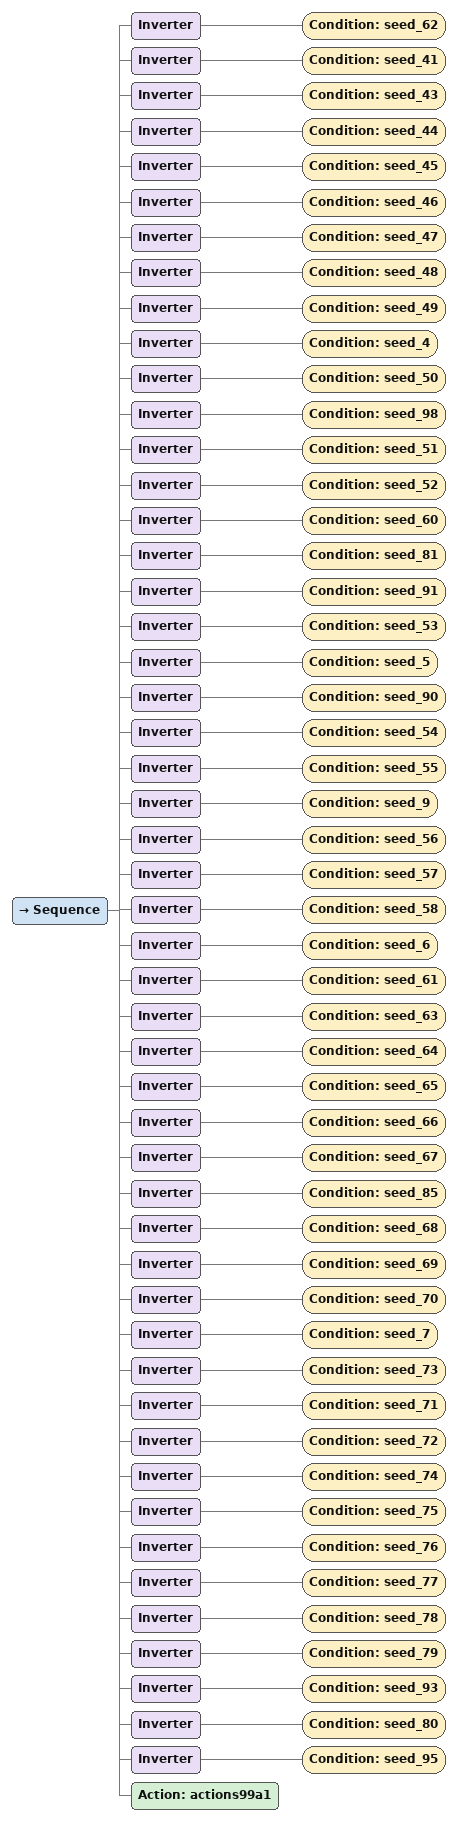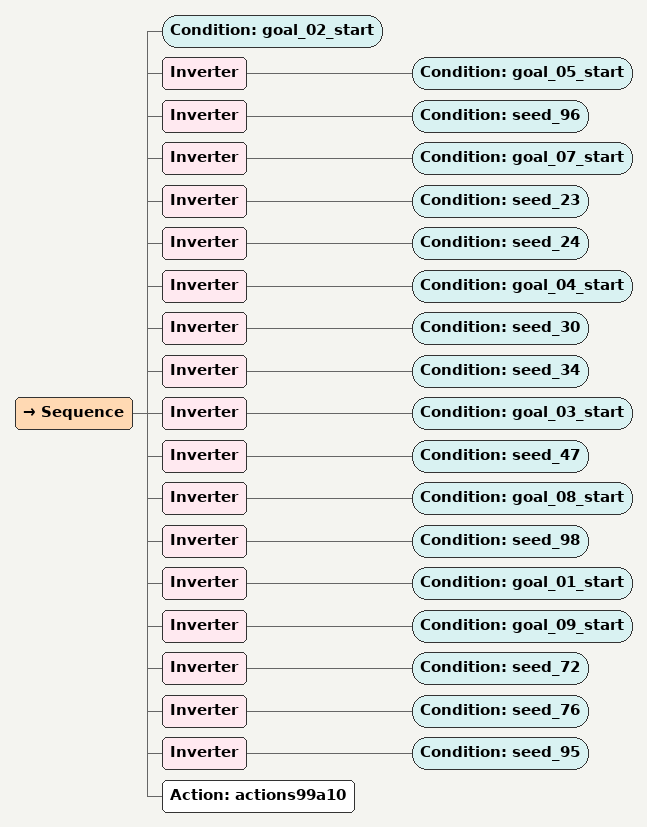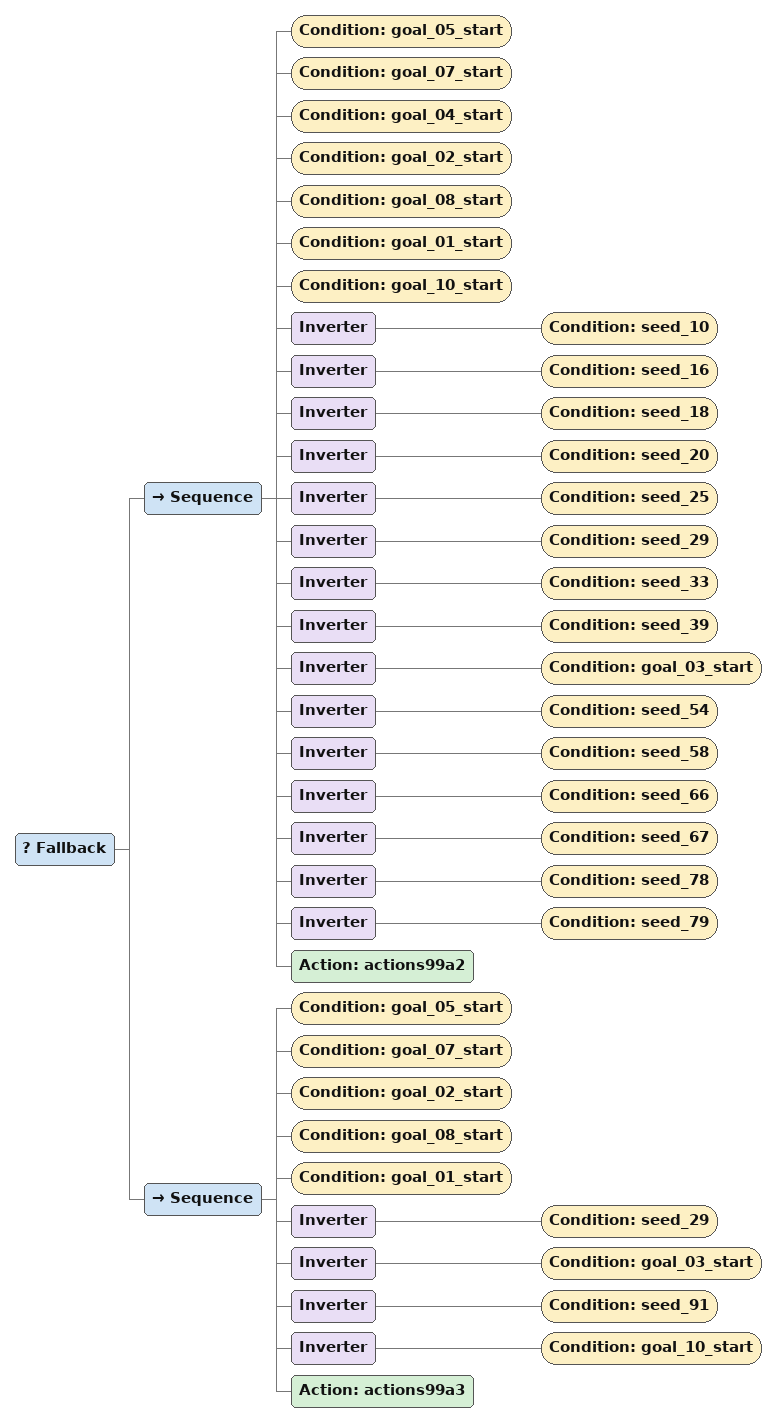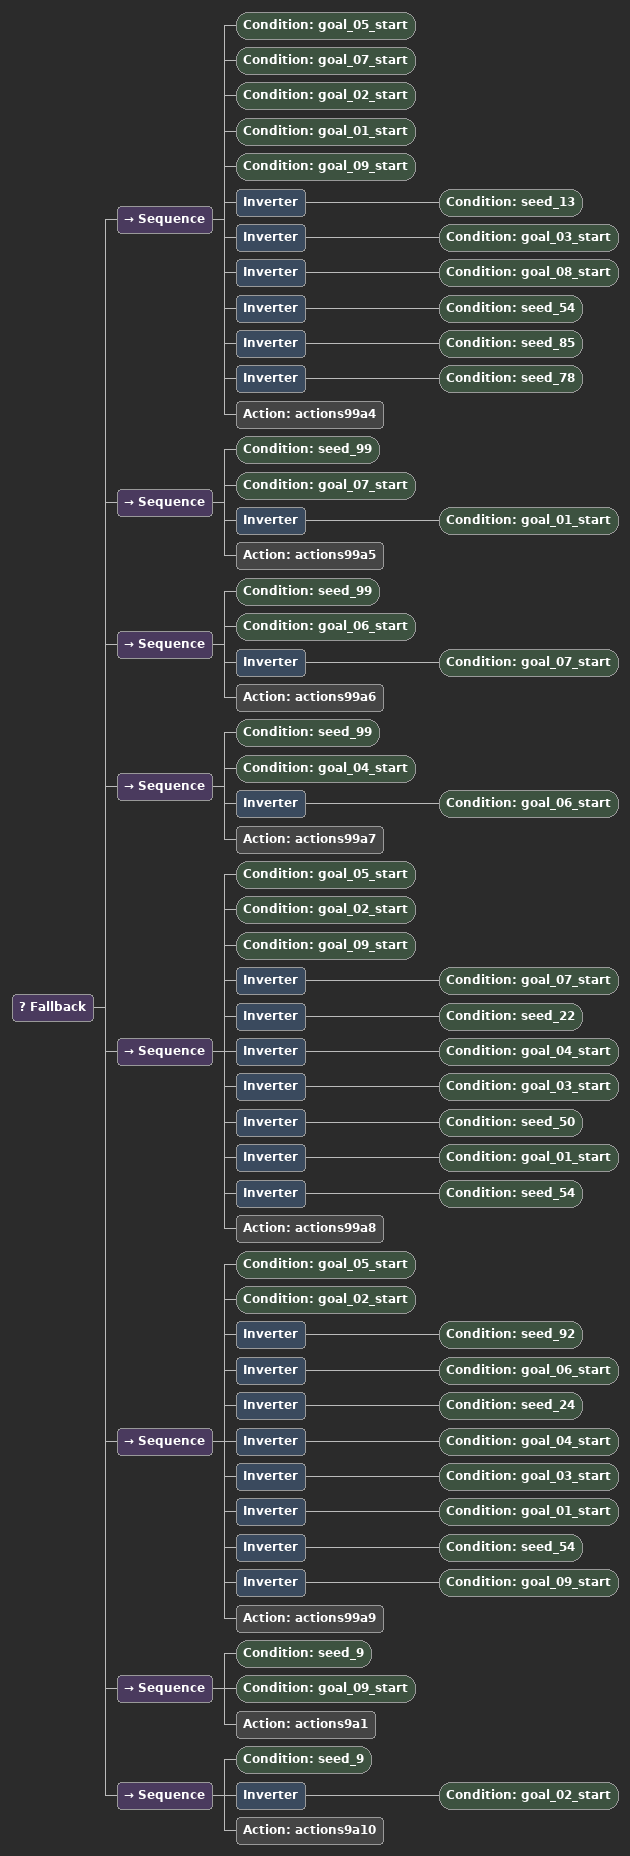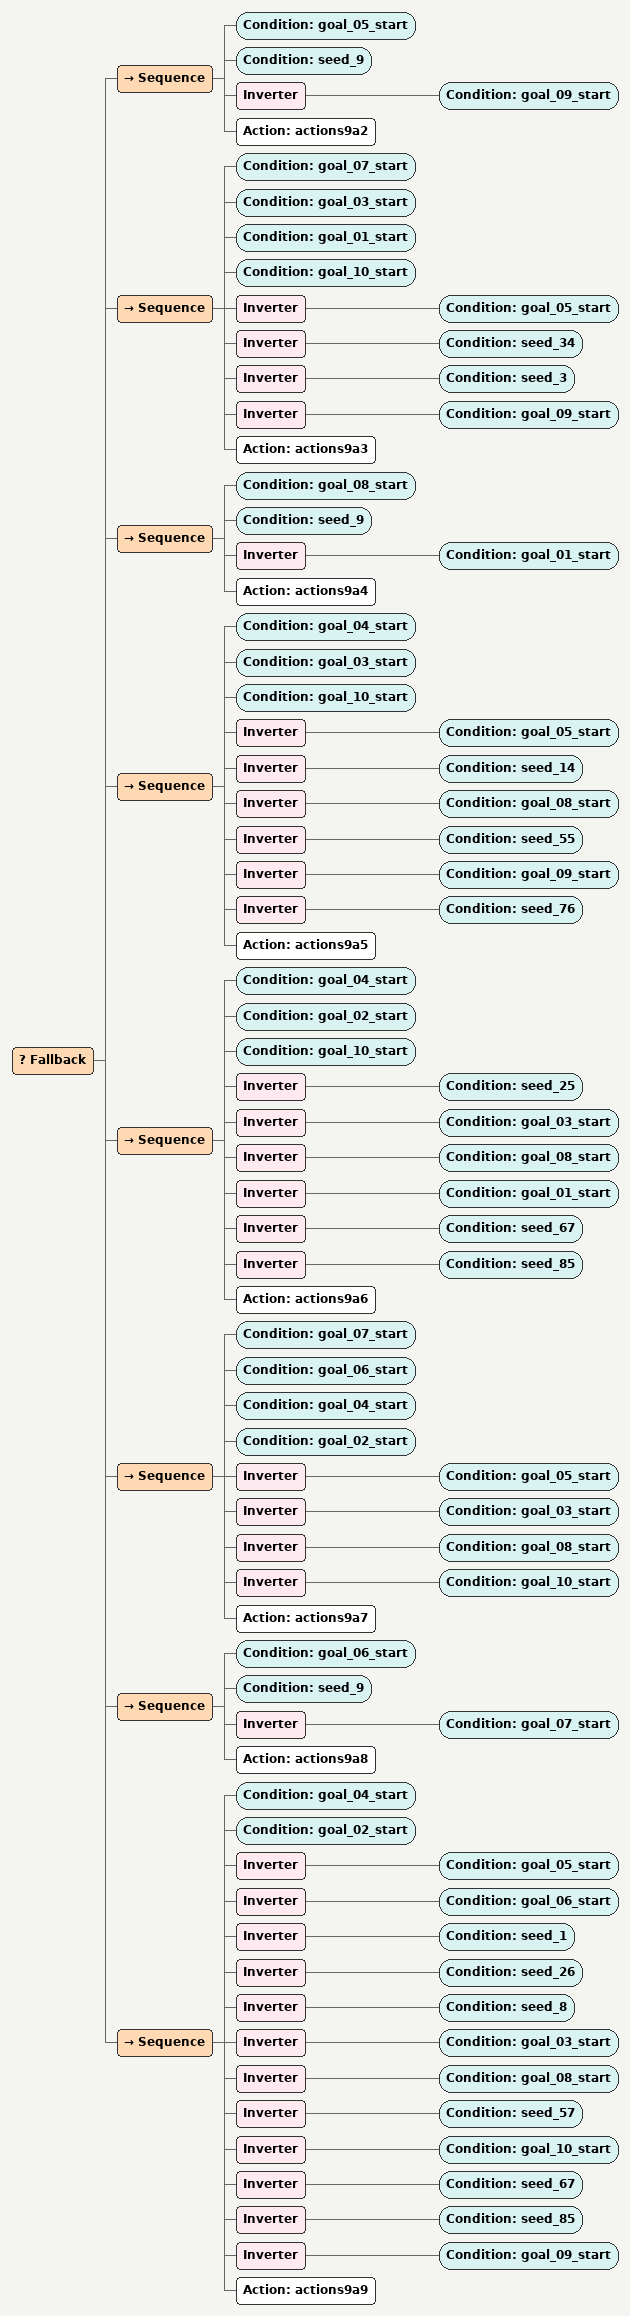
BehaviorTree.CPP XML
<Sequence>
  <Inverter>
    <Condition ID="seed_62"/>
  </Inverter>
  <Inverter>
    <Condition ID="seed_41"/>
  </Inverter>
  <Inverter>
    <Condition ID="seed_43"/>
  </Inverter>
  <Inverter>
    <Condition ID="seed_44"/>
  </Inverter>
  <Inverter>
    <Condition ID="seed_45"/>
  </Inverter>
  <Inverter>
    <Condition ID="seed_46"/>
  </Inverter>
  <Inverter>
    <Condition ID="seed_47"/>
  </Inverter>
  <Inverter>
    <Condition ID="seed_48"/>
  </Inverter>
  <Inverter>
    <Condition ID="seed_49"/>
  </Inverter>
  <Inverter>
    <Condition ID="seed_4"/>
  </Inverter>
  <Inverter>
    <Condition ID="seed_50"/>
  </Inverter>
  <Inverter>
    <Condition ID="seed_98"/>
  </Inverter>
  <Inverter>
    <Condition ID="seed_51"/>
  </Inverter>
  <Inverter>
    <Condition ID="seed_52"/>
  </Inverter>
  <Inverter>
    <Condition ID="seed_60"/>
  </Inverter>
  <Inverter>
    <Condition ID="seed_81"/>
  </Inverter>
  <Inverter>
    <Condition ID="seed_91"/>
  </Inverter>
  <Inverter>
    <Condition ID="seed_53"/>
  </Inverter>
  <Inverter>
    <Condition ID="seed_5"/>
  </Inverter>
  <Inverter>
    <Condition ID="seed_90"/>
  </Inverter>
  <Inverter>
    <Condition ID="seed_54"/>
  </Inverter>
  <Inverter>
    <Condition ID="seed_55"/>
  </Inverter>
  <Inverter>
    <Condition ID="seed_9"/>
  </Inverter>
  <Inverter>
    <Condition ID="seed_56"/>
  </Inverter>
  <Inverter>
    <Condition ID="seed_57"/>
  </Inverter>
  <Inverter>
    <Condition ID="seed_58"/>
  </Inverter>
  <Inverter>
    <Condition ID="seed_6"/>
  </Inverter>
  <Inverter>
    <Condition ID="seed_61"/>
  </Inverter>
  <Inverter>
    <Condition ID="seed_63"/>
  </Inverter>
  <Inverter>
    <Condition ID="seed_64"/>
  </Inverter>
  <Inverter>
    <Condition ID="seed_65"/>
  </Inverter>
  <Inverter>
    <Condition ID="seed_66"/>
  </Inverter>
  <Inverter>
    <Condition ID="seed_67"/>
  </Inverter>
  <Inverter>
    <Condition ID="seed_85"/>
  </Inverter>
  <Inverter>
    <Condition ID="seed_68"/>
  </Inverter>
  <Inverter>
    <Condition ID="seed_69"/>
  </Inverter>
  <Inverter>
    <Condition ID="seed_70"/>
  </Inverter>
  <Inverter>
    <Condition ID="seed_7"/>
  </Inverter>
  <Inverter>
    <Condition ID="seed_73"/>
  </Inverter>
  <Inverter>
    <Condition ID="seed_71"/>
  </Inverter>
  <Inverter>
    <Condition ID="seed_72"/>
  </Inverter>
  <Inverter>
    <Condition ID="seed_74"/>
  </Inverter>
  <Inverter>
    <Condition ID="seed_75"/>
  </Inverter>
  <Inverter>
    <Condition ID="seed_76"/>
  </Inverter>
  <Inverter>
    <Condition ID="seed_77"/>
  </Inverter>
  <Inverter>
    <Condition ID="seed_78"/>
  </Inverter>
  <Inverter>
    <Condition ID="seed_79"/>
  </Inverter>
  <Inverter>
    <Condition ID="seed_93"/>
  </Inverter>
  <Inverter>
    <Condition ID="seed_80"/>
  </Inverter>
  <Inverter>
    <Condition ID="seed_95"/>
  </Inverter>
  <Action ID="actions99a1"/>
</Sequence>

<Sequence>
  <Condition ID="goal_02_start"/>
  <Inverter>
    <Condition ID="goal_05_start"/>
  </Inverter>
  <Inverter>
    <Condition ID="seed_96"/>
  </Inverter>
  <Inverter>
    <Condition ID="goal_07_start"/>
  </Inverter>
  <Inverter>
    <Condition ID="seed_23"/>
  </Inverter>
  <Inverter>
    <Condition ID="seed_24"/>
  </Inverter>
  <Inverter>
    <Condition ID="goal_04_start"/>
  </Inverter>
  <Inverter>
    <Condition ID="seed_30"/>
  </Inverter>
  <Inverter>
    <Condition ID="seed_34"/>
  </Inverter>
  <Inverter>
    <Condition ID="goal_03_start"/>
  </Inverter>
  <Inverter>
    <Condition ID="seed_47"/>
  </Inverter>
  <Inverter>
    <Condition ID="goal_08_start"/>
  </Inverter>
  <Inverter>
    <Condition ID="seed_98"/>
  </Inverter>
  <Inverter>
    <Condition ID="goal_01_start"/>
  </Inverter>
  <Inverter>
    <Condition ID="goal_09_start"/>
  </Inverter>
  <Inverter>
    <Condition ID="seed_72"/>
  </Inverter>
  <Inverter>
    <Condition ID="seed_76"/>
  </Inverter>
  <Inverter>
    <Condition ID="seed_95"/>
  </Inverter>
  <Action ID="actions99a10"/>
</Sequence>

<Fallback>
      <Sequence>
        <Condition ID="goal_05_start"/>
        <Condition ID="goal_07_start"/>
        <Condition ID="goal_04_start"/>
        <Condition ID="goal_02_start"/>
        <Condition ID="goal_08_start"/>
        <Condition ID="goal_01_start"/>
        <Condition ID="goal_10_start"/>
        <Inverter>
          <Condition ID="seed_10"/>
        </Inverter>
        <Inverter>
          <Condition ID="seed_16"/>
        </Inverter>
        <Inverter>
          <Condition ID="seed_18"/>
        </Inverter>
        <Inverter>
          <Condition ID="seed_20"/>
        </Inverter>
        <Inverter>
          <Condition ID="seed_25"/>
        </Inverter>
        <Inverter>
          <Condition ID="seed_29"/>
        </Inverter>
        <Inverter>
          <Condition ID="seed_33"/>
        </Inverter>
        <Inverter>
          <Condition ID="seed_39"/>
        </Inverter>
        <Inverter>
          <Condition ID="goal_03_start"/>
        </Inverter>
        <Inverter>
          <Condition ID="seed_54"/>
        </Inverter>
        <Inverter>
          <Condition ID="seed_58"/>
        </Inverter>
        <Inverter>
          <Condition ID="seed_66"/>
        </Inverter>
        <Inverter>
          <Condition ID="seed_67"/>
        </Inverter>
        <Inverter>
          <Condition ID="seed_78"/>
        </Inverter>
        <Inverter>
          <Condition ID="seed_79"/>
        </Inverter>
        <Action ID="actions99a2"/>
      </Sequence>
      <Sequence>
        <Condition ID="goal_05_start"/>
        <Condition ID="goal_07_start"/>
        <Condition ID="goal_02_start"/>
        <Condition ID="goal_08_start"/>
        <Condition ID="goal_01_start"/>
        <Inverter>
          <Condition ID="seed_29"/>
        </Inverter>
        <Inverter>
          <Condition ID="goal_03_start"/>
        </Inverter>
        <Inverter>
          <Condition ID="seed_91"/>
        </Inverter>
        <Inverter>
          <Condition ID="goal_10_start"/>
        </Inverter>
        <Action ID="actions99a3"/>
      </Sequence>
</Fallback>

<Fallback>
      <Sequence>
        <Condition ID="goal_05_start"/>
        <Condition ID="goal_07_start"/>
        <Condition ID="goal_02_start"/>
        <Condition ID="goal_01_start"/>
        <Condition ID="goal_09_start"/>
        <Inverter>
          <Condition ID="seed_13"/>
        </Inverter>
        <Inverter>
          <Condition ID="goal_03_start"/>
        </Inverter>
        <Inverter>
          <Condition ID="goal_08_start"/>
        </Inverter>
        <Inverter>
          <Condition ID="seed_54"/>
        </Inverter>
        <Inverter>
          <Condition ID="seed_85"/>
        </Inverter>
        <Inverter>
          <Condition ID="seed_78"/>
        </Inverter>
        <Action ID="actions99a4"/>
      </Sequence>
      <Sequence>
        <Condition ID="seed_99"/>
        <Condition ID="goal_07_start"/>
        <Inverter>
          <Condition ID="goal_01_start"/>
        </Inverter>
        <Action ID="actions99a5"/>
      </Sequence>
      <Sequence>
        <Condition ID="seed_99"/>
        <Condition ID="goal_06_start"/>
        <Inverter>
          <Condition ID="goal_07_start"/>
        </Inverter>
        <Action ID="actions99a6"/>
      </Sequence>
      <Sequence>
        <Condition ID="seed_99"/>
        <Condition ID="goal_04_start"/>
        <Inverter>
          <Condition ID="goal_06_start"/>
        </Inverter>
        <Action ID="actions99a7"/>
      </Sequence>
      <Sequence>
        <Condition ID="goal_05_start"/>
        <Condition ID="goal_02_start"/>
        <Condition ID="goal_09_start"/>
        <Inverter>
          <Condition ID="goal_07_start"/>
        </Inverter>
        <Inverter>
          <Condition ID="seed_22"/>
        </Inverter>
        <Inverter>
          <Condition ID="goal_04_start"/>
        </Inverter>
        <Inverter>
          <Condition ID="goal_03_start"/>
        </Inverter>
        <Inverter>
          <Condition ID="seed_50"/>
        </Inverter>
        <Inverter>
          <Condition ID="goal_01_start"/>
        </Inverter>
        <Inverter>
          <Condition ID="seed_54"/>
        </Inverter>
        <Action ID="actions99a8"/>
      </Sequence>
      <Sequence>
        <Condition ID="goal_05_start"/>
        <Condition ID="goal_02_start"/>
        <Inverter>
          <Condition ID="seed_92"/>
        </Inverter>
        <Inverter>
          <Condition ID="goal_06_start"/>
        </Inverter>
        <Inverter>
          <Condition ID="seed_24"/>
        </Inverter>
        <Inverter>
          <Condition ID="goal_04_start"/>
        </Inverter>
        <Inverter>
          <Condition ID="goal_03_start"/>
        </Inverter>
        <Inverter>
          <Condition ID="goal_01_start"/>
        </Inverter>
        <Inverter>
          <Condition ID="seed_54"/>
        </Inverter>
        <Inverter>
          <Condition ID="goal_09_start"/>
        </Inverter>
        <Action ID="actions99a9"/>
      </Sequence>
      <Sequence>
        <Condition ID="seed_9"/>
        <Condition ID="goal_09_start"/>
        <Action ID="actions9a1"/>
      </Sequence>
      <Sequence>
        <Condition ID="seed_9"/>
        <Inverter>
          <Condition ID="goal_02_start"/>
        </Inverter>
        <Action ID="actions9a10"/>
      </Sequence>
</Fallback>

<Fallback>
      <Sequence>
        <Condition ID="goal_05_start"/>
        <Condition ID="seed_9"/>
        <Inverter>
          <Condition ID="goal_09_start"/>
        </Inverter>
        <Action ID="actions9a2"/>
      </Sequence>
      <Sequence>
        <Condition ID="goal_07_start"/>
        <Condition ID="goal_03_start"/>
        <Condition ID="goal_01_start"/>
        <Condition ID="goal_10_start"/>
        <Inverter>
          <Condition ID="goal_05_start"/>
        </Inverter>
        <Inverter>
          <Condition ID="seed_34"/>
        </Inverter>
        <Inverter>
          <Condition ID="seed_3"/>
        </Inverter>
        <Inverter>
          <Condition ID="goal_09_start"/>
        </Inverter>
        <Action ID="actions9a3"/>
      </Sequence>
      <Sequence>
        <Condition ID="goal_08_start"/>
        <Condition ID="seed_9"/>
        <Inverter>
          <Condition ID="goal_01_start"/>
        </Inverter>
        <Action ID="actions9a4"/>
      </Sequence>
      <Sequence>
        <Condition ID="goal_04_start"/>
        <Condition ID="goal_03_start"/>
        <Condition ID="goal_10_start"/>
        <Inverter>
          <Condition ID="goal_05_start"/>
        </Inverter>
        <Inverter>
          <Condition ID="seed_14"/>
        </Inverter>
        <Inverter>
          <Condition ID="goal_08_start"/>
        </Inverter>
        <Inverter>
          <Condition ID="seed_55"/>
        </Inverter>
        <Inverter>
          <Condition ID="goal_09_start"/>
        </Inverter>
        <Inverter>
          <Condition ID="seed_76"/>
        </Inverter>
        <Action ID="actions9a5"/>
      </Sequence>
      <Sequence>
        <Condition ID="goal_04_start"/>
        <Condition ID="goal_02_start"/>
        <Condition ID="goal_10_start"/>
        <Inverter>
          <Condition ID="seed_25"/>
        </Inverter>
        <Inverter>
          <Condition ID="goal_03_start"/>
        </Inverter>
        <Inverter>
          <Condition ID="goal_08_start"/>
        </Inverter>
        <Inverter>
          <Condition ID="goal_01_start"/>
        </Inverter>
        <Inverter>
          <Condition ID="seed_67"/>
        </Inverter>
        <Inverter>
          <Condition ID="seed_85"/>
        </Inverter>
        <Action ID="actions9a6"/>
      </Sequence>
      <Sequence>
        <Condition ID="goal_07_start"/>
        <Condition ID="goal_06_start"/>
        <Condition ID="goal_04_start"/>
        <Condition ID="goal_02_start"/>
        <Inverter>
          <Condition ID="goal_05_start"/>
        </Inverter>
        <Inverter>
          <Condition ID="goal_03_start"/>
        </Inverter>
        <Inverter>
          <Condition ID="goal_08_start"/>
        </Inverter>
        <Inverter>
          <Condition ID="goal_10_start"/>
        </Inverter>
        <Action ID="actions9a7"/>
      </Sequence>
      <Sequence>
        <Condition ID="goal_06_start"/>
        <Condition ID="seed_9"/>
        <Inverter>
          <Condition ID="goal_07_start"/>
        </Inverter>
        <Action ID="actions9a8"/>
      </Sequence>
      <Sequence>
        <Condition ID="goal_04_start"/>
        <Condition ID="goal_02_start"/>
        <Inverter>
          <Condition ID="goal_05_start"/>
        </Inverter>
        <Inverter>
          <Condition ID="goal_06_start"/>
        </Inverter>
        <Inverter>
          <Condition ID="seed_1"/>
        </Inverter>
        <Inverter>
          <Condition ID="seed_26"/>
        </Inverter>
        <Inverter>
          <Condition ID="seed_8"/>
        </Inverter>
        <Inverter>
          <Condition ID="goal_03_start"/>
        </Inverter>
        <Inverter>
          <Condition ID="goal_08_start"/>
        </Inverter>
        <Inverter>
          <Condition ID="seed_57"/>
        </Inverter>
        <Inverter>
          <Condition ID="goal_10_start"/>
        </Inverter>
        <Inverter>
          <Condition ID="seed_67"/>
        </Inverter>
        <Inverter>
          <Condition ID="seed_85"/>
        </Inverter>
        <Inverter>
          <Condition ID="goal_09_start"/>
        </Inverter>
        <Action ID="actions9a9"/>
      </Sequence>
</Fallback>
